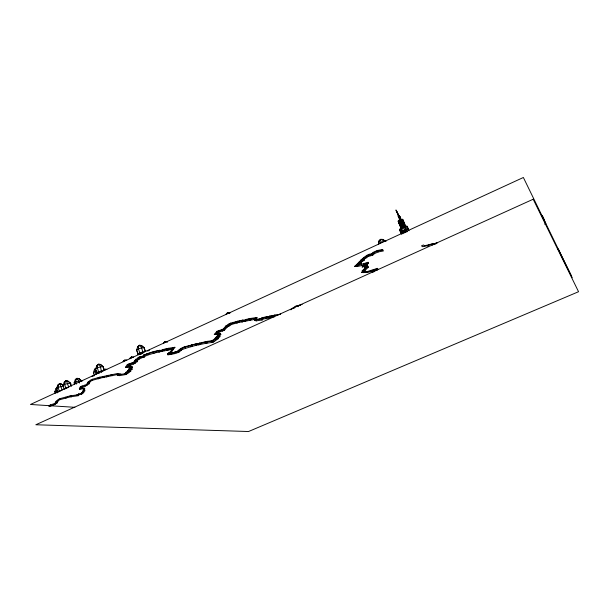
<?xml version="1.0" encoding="UTF-8"?>
<svg xmlns="http://www.w3.org/2000/svg" width="609" height="609" viewBox="0 0 609 609"><rect width="100%" height="100%" fill="white"/><g stroke="black" fill="none" stroke-linecap="round" stroke-linejoin="round"><path stroke-width="0.91" d="M403.957 232.265L403.493 230.598L404.924 230.24L405.427 231.587L403.653 231.892L405.122 231.214L405.411 231.542L403.957 232.265L403.653 231.892M378.395 244.262L379.186 240.662L380.595 239.367L382.932 239.436L386.037 241.43L384.073 241.339L380.968 242.359L378.547 243.889L379.186 240.662L380.397 239.893L381.95 239.39L384.073 241.339M382.772 240.007L382.932 239.436L380.595 239.367L379.034 241.233M96.922 371.962L97.394 373.553L95.621 368.917L96.762 365.644L98.468 364.266L100.432 364.426L102.967 366.473L104.482 370.31M55.206 393.353L54.772 391.815L55.952 388.626L57.642 387.263L56.302 388.915L55.952 388.626L56.744 388.07L56.363 390.704L57.01 393.018M380.595 239.367L380.968 242.359M54.901 403.485L55.35 402.656L55.168 404.422L49.078 406.584L48.819 405.647L50.448 404.901L54.901 403.485L55.168 404.422M55.807 401.826L58.373 399.382L60.025 398.629L70.157 395.88L78.059 394.761L78.561 393.916L81.347 393.262L83.517 391.648L83.791 392.584L81.621 394.198L78.835 394.845L78.325 395.698L70.423 396.824L60.291 399.573L58.639 400.326L56.066 402.762L57.254 402.846L56.987 401.91L55.807 401.826L56.066 402.762M79.353 388.489L80.403 386.707L86.638 384.5L87.178 383.601L88.876 382.825L89.158 383.777L87.46 384.561L86.912 385.459L80.677 387.667L79.627 389.44L79.353 388.489L82.192 387.834L84.491 388.055L84.765 389.006L83.707 390.75L84.841 390.856L84.567 389.92L83.433 389.806L83.707 390.75M82.657 392.485L82.382 391.541L82.908 390.681L83.182 391.617L82.657 392.485L83.791 392.584M83.433 389.806L84.133 388.641M89.158 383.777L88.008 383.655L87.726 382.696L88.275 381.79L92.256 379.3L99.686 377.207L117.712 373.484L117.994 374.436L117.377 375.357L119.531 375.631L126.116 374.505L130.79 371.125L130.501 370.181L129.443 370.028L127.745 370.805L130.501 370.181L127.745 370.805M88.008 383.655L90.817 381.051L92.538 380.26L99.967 378.166L117.994 374.436M117.712 373.484L117.088 374.406L117.377 375.357M127.494 366.907L125.393 367.379L127.35 364.509L133.66 362.271L135.693 359.333L137.459 358.526L138.144 357.536L139.91 356.722L143.815 356.28L144.112 357.247L141.288 357.879L137.071 360.482L136.386 361.457L137.451 361.632L137.154 360.665L136.089 360.49L134.338 361.297L135.404 361.472L137.154 360.665L134.338 361.297M135.7 362.431L135.404 361.472L134.734 362.439L128.43 364.669L127.121 366.588L127.41 367.547L128.727 365.636L135.031 363.406L135.7 362.431L137.451 361.632M126.116 374.505L125.827 373.568L126.466 372.655L128.803 370.957L129.093 371.901M126.748 373.591L126.466 372.655L125.401 372.51L127.098 371.734L130.341 367.06M131.62 366.9L130.745 368.163L129.032 368.947L130.098 369.1L131.803 368.316L132.1 369.26L129.732 370.972L130.79 371.125M132.1 369.26L131.042 369.107L132.351 367.227L132.062 366.275L129.93 365.956L125.393 367.379M142.75 356.09L143.458 355.093C149.372 352.969 155.79 350.221 162.101 350.548L168.411 348.31L174.935 347.29L171.091 352.268L167.62 353.852L167.917 354.803L171.616 354.377L178.749 352.375L182.045 349.619C192.056 345.882 202.531 343.659 212.998 342.319L218.189 338.741L217.877 337.812L216.994 337.592L215.251 338.391L216.134 338.604L217.877 337.812L215.251 338.391M144.112 357.247L144.82 356.25C154.092 352.413 163.791 351.096 173.481 349.056L173.169 348.097L174.935 347.29M396.413 210.767L397.852 214.307L398.332 214.14C401.11 221.981 391.579 200.163 398.537 215.624M172.659 348.767L170.109 352.078L167.62 353.852L172.073 352.451L174.022 352.824L178.445 351.431L181.741 348.675L185.227 347.084L196.768 343.704L198.61 344.108L207.387 341.352L212.229 340.682L212.998 342.319M167.917 354.803L170.413 353.03L173.481 349.056M170.642 354.194L170.337 353.243L171.312 353.433L177.485 351.248L180.774 348.477L184.268 346.886L196.768 343.704M58.54 384.949L59.446 383.837L61.326 384.005L63.732 386.022L58.16 387.294L56.553 388.42L57.649 392.303L61.494 390.438M76.049 379.453L76.955 378.341L78.843 378.509L81.888 381.127L78.843 378.509L76.095 379.133L75.28 379.696L74.131 382.894L74.572 384.439M226.16 313.955L227.705 312.63L229.791 312.752L229.882 313.178L227.705 312.63L226.259 314.381M132.214 357.232L131.475 356.973L130.09 358.663L129.846 358.32L131.475 356.973L133.432 357.125L129.846 358.32M226.738 313.795L227.705 312.63L229.791 312.752M216.073 334.067L214.292 334.455L216.933 331.326L223.191 329.111L225.924 325.922L230.461 323.196L237.647 321.217L242.991 320.075L244.681 320.585L250.931 318.378L257.006 317.51L254.828 319.131M242.991 320.075L229.532 324.27L226.807 326.173L224.074 329.347L217.832 331.562L216.066 333.641L216.385 334.592L218.151 332.514L224.401 330.299L227.134 327.132L231.671 324.407L238.842 322.427L255.536 319.276L255.209 318.332L249.127 319.2L249.462 320.151M219.621 335.787L217.87 336.579L216.987 336.366L219.621 335.787L219.933 336.724L219.057 336.503L220.816 334.455L220.504 333.511C216.895 335.133 215.129 339.198 211.803 341.185L205.652 342.144L205.964 343.08M216.987 336.366L218.738 335.567L220.504 333.511L218.73 333.062L214.292 334.455M218.189 338.741L217.314 338.528L219.933 336.724M254.554 320.349L254.227 319.405L255.856 319.915L261.033 318.804L262.022 317.731L266.179 317.692L273.076 315.782L273.837 316.041L274.172 316.977L273.403 316.718L266.506 318.629L263.149 318.926L262.159 319.991L256.183 320.859L254.554 320.349L255.536 319.276M163.615 342.76L165.222 341.421L167.406 341.938L165.222 341.421L163.615 342.76L163.813 343.133L165.222 341.421L167.224 341.565M290.843 309.844L295.289 306.312L302.125 304.431M130.729 357.727L131.475 356.973M398.042 214.277L398.332 214.14M400.105 216.697L398.651 217.375L400.105 216.697L401.331 219.712L399.877 220.382L398.073 215.951L398.469 215.563L399.161 215.441L399.74 216.865L399.344 217.253M399.161 215.441L398.073 215.951M124.046 360.802L124.807 360.048L126.756 360.201L124.046 360.802L123.17 361.396L123.429 361.731M401.293 228.954L398.134 221.158L399.184 220.131L400.646 219.446L402.907 219.491L405.784 226.548M398.865 220.823L400.851 219.628L401.141 220.344M400.121 220.275L401.087 219.819M401.384 228.466L398.712 222.589L401.224 220.877L403.493 220.915M357.932 265.798L354.491 266.468C359.896 261.908 364.327 254.836 371.756 253.717L373.134 252.377L377.154 250.535L382.376 249.553L383.365 250.977L378.159 251.959L374.147 253.793L372.769 255.133L368.156 256.541L364.799 258.779L363.451 260.096L364.091 260.5L362.111 261.398L360.779 262.7L361.411 263.096L359.455 263.994L356.821 266.559L356.44 265.577L359.066 263.012L361.03 262.114L361.411 263.096M401.278 233.841L399.458 229.365L404.916 226.304L407.185 226.327L409.004 230.803M364.943 265.943L366.641 265.608L367.859 266.369L365.94 267.244L364.715 266.491L362.172 266.986L365.461 263.819M364.098 266.11L368.064 262.296L368.453 263.271L364.479 267.077L364.098 266.11L362.172 266.986M408.357 229.205L406.096 229.19L401.689 231.222L400.623 232.235L401.026 232.577M365.94 267.244L362.043 270.967L362.659 271.325L364.555 270.465L364.928 271.416L363.634 272.642L363.268 271.69L364.555 270.465L363.946 270.099L367.859 266.369M376.636 270.51L377.938 269.3L377.572 268.356L364.479 272.413L363.87 272.056L361.373 272.55L362.659 271.325M364.928 271.416L364.319 271.058L368.239 267.328L367.296 264.923M372.434 272.238L375.03 269.825L371.916 270.921M373.66 271.995L377.572 268.356M433.646 243.539L424.443 245.808L423.468 244.963L421.512 245.846L422.494 246.691L427.351 245.762L427.822 246.181L429.292 244.879L433.646 243.539L434.567 244.384L436.501 243.509L436.044 243.082L432.169 244.841L431.705 244.422M123.17 361.396L124.807 360.048L125.53 360.307M103.865 370.089L104.961 369.191L106.88 369.351L104.162 369.96L104.961 369.191L105.639 369.465M95.659 368.445L94.532 369.358L93.39 372.609L94.319 375.761M54.772 391.815L57.832 390.217M70.895 383.632L68.147 381.31L65.924 380.838L64.562 382.505L64.227 382.201L65.924 380.838L66.526 381.135L68.764 387.179L64.151 389.303L63.047 385.421L64.227 382.201L65.924 380.838L67.812 381.006L70.233 383.023L71.558 385.954M95.621 368.917L97.349 367.722L102.967 366.473L104.147 370.439L98.529 371.703L96.793 372.891L98.064 373.614M396.642 211.194L396.253 211.148M402.435 221.95L400.981 222.62L402.937 227.439M400.722 228.512L405.122 226.479L405.411 227.203M160.053 350.16L148.063 353.654L144.523 355.283L143.815 356.28L139.217 357.719L138.525 358.701L136.766 359.516L136.089 360.49L136.386 361.457M168.411 348.31L162.847 349.543L159.307 351.165L158.279 350.974L158.591 351.941M362.111 261.398L361.091 260.013L367.76 255.544L372.373 254.136L373.751 252.796L377.763 250.961L382.97 249.979M169.416 348.515L167.65 349.322L166.645 349.124L166.957 350.091M359.455 263.994L358.427 262.616L363.702 259.51L364.091 260.5M354.491 266.468L368.064 262.296M55.617 403.592L57.254 402.846M83.182 391.617L84.841 390.856M356.821 266.559L361.982 265.547L368.453 263.271M250.931 318.378L245.648 319.504L242.032 321.156L241.179 320.897L241.507 321.856M251.761 318.636L249.964 319.459L250.291 320.403M207.387 341.352L199.44 343.111L195.953 344.702L195.025 344.496L195.337 345.44M255.209 318.332L257.006 317.51M208.286 341.558L206.55 342.349L206.862 343.278M262.159 319.991L261.527 318.271L255.856 319.915L256.183 320.859M361.373 272.55L365.765 271.195L366.732 272.505L371.696 271.507L377.938 269.3M269.071 318.073L268.736 317.144L267.176 316.627L265.395 317.434L265.722 318.37M275.618 315.241L273.837 316.041L280.68 314.145L269.741 316.071L266.179 317.692L266.506 318.629M274.849 314.975L273.076 315.782L273.403 316.718M544.606 224.142L545.839 223.594L542.307 215.792L544.629 220.565M557.433 249.248L558.24 248.891L571.295 275.694M139.141 354.704L137.862 353.966L136.622 349.962L138.456 348.721L144.013 347.511L145.262 351.507L139.697 352.725L137.862 353.966L138.342 354.689L136.622 349.962L137.71 346.688L139.377 345.318L141.395 345.463L144.013 347.511L145.467 351.439M96.61 370.927L93.39 372.609L93.999 373.264M227.157 313.3L228.664 312.805M164.537 342.144L166.029 341.649M79.627 389.44L82.466 388.778L84.765 389.006M125.827 373.568L119.25 374.687L117.088 374.406L118.793 373.629L120.947 373.918L119.25 374.687L119.531 375.631M91.403 376.408L93.855 375.852M129.032 368.947L131.803 368.316L130.745 368.163L131.042 369.107M127.41 367.547L130.219 366.915L132.351 367.227M169.355 353.06L172.073 352.451M142.909 353.365L140.078 353.989L141.143 354.179M173.169 348.097L167.65 349.322L167.962 350.282M216.385 334.592L219.05 334.006L220.816 334.455M149.563 350.205L147.15 350.738L148.208 350.929M262.022 317.731L267.176 316.627M300.321 305.246L296.012 306.593L295.289 306.312M363.634 272.642L370.98 271.112M364.479 267.077L367.021 266.575L368.239 267.328M361.091 260.013L363.702 259.51L363.071 259.099L363.451 260.096M358.427 262.616L361.03 262.114L360.391 261.718L360.779 262.7M436.044 243.082L437.643 242.778M432.169 244.841L434.567 244.384M400.501 220.123L401.43 219.963M401.186 220.07L400.471 219.925M399.74 216.865L399.047 216.987L396.497 210.843M81.263 380.511L75.76 381.759L74.131 382.894L74.778 383.495M74.884 407.314L30.45 404.467L523.367 177.485L572.216 277.719M82.382 391.541L83.517 391.648M87.726 382.696L88.876 382.825M127.098 371.734L128.156 371.878L128.446 372.822M127.35 364.509L128.43 364.669L128.727 365.636M129.093 363.702L130.174 363.87L130.471 364.837M131.917 363.071L132.99 363.238L133.287 364.205M133.66 362.271L134.734 362.439L135.031 363.406M135.693 359.333L136.766 359.516L137.071 360.482M137.459 358.526L138.525 358.701L138.829 359.675M138.144 357.536L139.217 357.719L139.522 358.686M139.91 356.722L140.983 356.904L141.288 357.879M143.458 355.093L144.523 355.283L144.82 356.25M147.005 353.464L148.063 353.654L148.368 354.628M152.661 352.215L153.704 352.405L154.008 353.372M154.435 351.401L155.478 351.591L155.782 352.565M171.091 352.268L170.109 352.078L170.413 353.03M162.847 349.543L163.867 349.741L164.171 350.7M174.783 351.85L175.75 352.032L176.054 352.976M177.485 351.248L178.445 351.431L178.749 352.375M178.254 350.266L179.221 350.457L179.526 351.393M179.998 349.467L180.957 349.657L181.261 350.601M180.774 348.477L181.741 348.675L182.045 349.619M184.268 346.886L185.227 347.084L185.532 348.028M189.665 345.684L190.602 345.889L190.914 346.833M71.124 386.129L70.233 383.023L64.668 384.287L63.047 385.421L63.732 386.022L61.669 384.309L59.446 383.837L57.741 385.2L56.553 388.42L57.254 389.006M191.409 344.892L192.353 345.09L192.657 346.034M79.155 378.821L76.955 378.341L75.28 379.696L75.6 380.008M199.44 343.111L200.353 343.316L200.666 344.252M100.729 364.768L98.468 364.266L96.762 365.644L97.067 365.986L98.468 364.266L100.432 364.426L103.538 367.151M141.631 345.843L139.377 345.318L137.71 346.688L137.946 347.061L139.377 345.318L141.395 345.463L144.47 348.257M212.655 340.187L213.538 340.393L215.274 339.601L216.134 338.604L216.446 339.533M214.391 339.396L215.274 339.601L215.586 340.538M216.933 331.326L217.832 331.562L218.151 332.514M218.722 330.512L219.613 330.748L219.94 331.699M221.402 329.933L222.293 330.162L222.612 331.113M223.191 329.111L224.074 329.347L224.401 330.299M225.924 325.922L226.807 326.173L227.134 327.132M227.728 325.099L228.611 325.343L228.938 326.302M228.649 324.026L229.532 324.27L229.859 325.236M230.461 323.196L231.344 323.448L231.671 324.407M235.835 322.047L236.703 322.298L237.03 323.257M237.647 321.217L238.515 321.468L238.842 322.427M245.648 319.504L246.485 319.763L246.82 320.715M256.024 318.591L257.645 319.101M269.741 316.071L270.518 316.337L270.853 317.266M292.427 308.215L293.157 308.497L294.946 307.682L294.223 307.408M297.093 305.497L298.151 306.708M366.732 272.505L365.765 271.195M363.779 257.371L364.799 258.779M365.765 256.465L366.793 257.866M367.128 255.133L368.156 256.541M369.13 254.212L370.15 255.628M371.756 253.717L372.769 255.133M373.134 252.377L374.147 253.793M377.154 250.535L378.159 251.959M400.448 231.138L400.044 230.796L401.103 229.776L405.51 227.743L407.771 227.766M399.458 229.365L401.681 234.176M400.189 229.022L400.6 229.365M58.091 385.505L57.741 385.2L59.446 383.837L61.669 384.309M398.712 222.589L401.08 227.766M398.134 221.158L398.545 221.516M428.812 244.46L429.292 244.879M68.147 381.31L65.034 381.637L64.668 384.287L65.78 388.177M94.837 369.693L94.532 369.358L95.385 368.772L95.103 371.437L96.032 374.588M99.648 373.066L98.529 371.703L97.349 367.722L97.63 365.042L99.153 364.54L100.394 366.709L101.68 372.388M403.691 233.034L403.15 230.545L403.462 230.918M405.579 232.448L404.62 229.867L404.924 230.24M140.793 354.126L139.697 352.725L138.456 348.721L138.624 346.064L140.154 345.554L141.524 347.701L142.772 351.705M401.224 220.877L404.848 226.921M404.62 229.867L406.013 232.303M401.689 231.222L402.838 233.765M406.789 225.977L408.616 230.461M402.511 219.133L405.358 226.129M404.916 226.304L407.071 231.595M400.646 219.446L403.82 227.256M399.177 216.857L400.402 219.864M399.184 220.131L402.359 227.933M400.516 228.337L402.686 233.696M375.684 269.216L376.05 270.16M373.21 269.703L373.583 270.655M371.33 270.563L371.696 271.507M366.123 263.179L366.504 264.161M366.641 265.608L367.021 266.575M363.55 263.682L363.931 264.656M363.946 270.099L364.319 271.058M361.609 264.572L361.982 265.547M404.536 230.118L405.031 231.466M403.942 230.263L404.437 231.618M403.493 230.598L403.988 231.945M403.15 230.545L404.102 233.125M263.149 318.926L262.814 317.989L261.824 319.055L261.033 318.804L261.36 319.74M245.016 321.537L244.681 320.585L242.032 321.156L242.359 322.108M218.73 333.062L219.05 334.006M218.738 335.567L219.057 336.503M218.182 337.515L217.87 336.579L216.994 337.592L217.314 338.528M213.843 341.322L213.538 340.393L212.686 341.39L211.803 341.185L212.115 342.113M198.922 345.044L198.61 344.108L195.953 344.702L196.258 345.638M174.319 353.768L174.022 352.824L171.312 353.433L171.616 354.377M168.366 352.877L168.67 353.821M162.405 351.515L162.101 350.548L159.307 351.165L159.611 352.131M406.096 229.19L406.934 231.884M403.089 220.557L405.023 226.784M129.93 365.956L130.219 366.915M130.387 370.044L130.098 369.1L129.443 370.028L129.732 370.972M124.769 373.424L125.058 374.368M112.109 374.763L112.399 375.715M111.013 374.626L111.295 375.578M108.189 375.266L108.478 376.225M106.484 376.05L106.765 377.009M103.652 376.697L103.941 377.656M102.525 376.56L102.814 377.519M99.686 377.207L99.967 378.166M97.973 377.991L98.255 378.95M92.256 379.3L92.538 380.26M90.535 380.085L90.817 381.051M89.98 380.998L90.261 381.965M88.275 381.79L88.556 382.749M87.178 383.601L87.46 384.561M86.638 384.5L86.912 385.459M84.94 385.276L85.222 386.235M82.093 385.931L82.375 386.89M82.192 387.834L82.466 388.778M79.391 383.091L78.721 380.777L76.955 378.341L76.095 379.133L75.76 381.759L76.43 384.081M80.403 386.707L80.677 387.667M81.865 392.402L82.139 393.338M81.347 393.262L81.621 394.198M78.561 393.916L78.835 394.845M78.059 394.761L78.325 395.698M76.917 394.662L77.183 395.599M71.314 395.979L71.588 396.916M70.157 395.88L70.423 396.824M67.34 396.543L67.607 397.487M65.688 397.296L65.955 398.24M62.24 390.186L60.032 384.142L58.54 384.637L58.16 387.294L59.256 391.184M60.025 398.629L60.291 399.573M58.373 399.382L58.639 400.326M57.908 400.227L58.175 401.171M56.264 400.981L56.523 401.925M53.272 404.231L53.531 405.168M50.448 404.901L50.707 405.838M399.77 221.554L401.537 228.444M533.187 199.227L35.855 424.755L248.541 431.515L578.55 291.719L533.187 199.227"/></g></svg>
